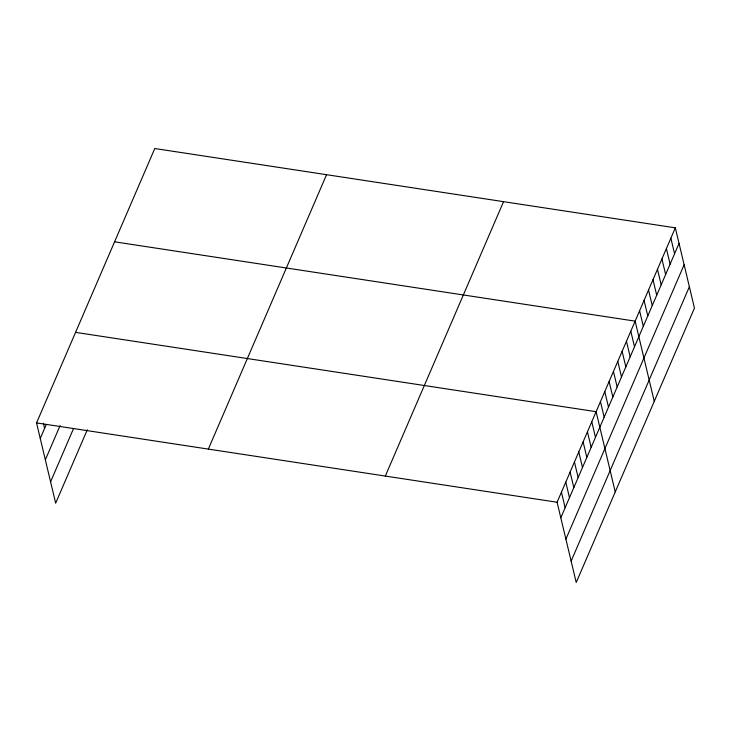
<?xml version="1.0" encoding="UTF-8"?>
<svg xmlns="http://www.w3.org/2000/svg" width="731" height="731" viewBox="0 0 731 731"><rect width="100%" height="100%" fill="white"/><g stroke="black" fill="none" stroke-linecap="round" stroke-linejoin="round"><path stroke-width="1.1" d="M87.318 429.718L55.666 503.166L36.55 422.92L154.78 148.521L675.334 227.834L694.45 308.08L576.22 582.479L557.104 502.243L675.334 227.834M40.26 438.49L46.327 424.4M45.34 459.826L60.079 425.625M50.585 481.82L73.557 428.494M208.335 449.099L326.565 174.691M385.319 476.064L503.549 201.665M560.805 517.804L679.044 243.405M565.895 539.149L684.125 264.75M571.13 561.134L689.37 286.735M114.584 241.815L635.138 321.137L654.254 401.374M75.567 332.367L596.121 411.69L615.237 491.926M36.55 422.92L557.104 502.243M670.866 238.205L674.576 253.776M666.398 248.567L670.108 264.138M661.93 258.938L665.639 274.509M657.471 269.3L661.18 284.871M653.002 279.671L656.712 295.242M648.534 290.033L652.244 305.604M644.066 300.404L647.776 315.966M639.598 310.766L643.307 326.337M630.798 331.198L634.508 346.768M626.467 341.258L630.177 356.829M622.127 351.319L625.837 366.889M617.796 361.379L621.505 376.949M613.455 371.439L617.165 387.01M609.124 381.5L612.834 397.07M604.784 391.56L608.494 407.13M600.453 401.63L604.162 417.191M591.781 421.75L595.491 437.321M587.45 431.811L591.16 447.381M583.11 441.871L586.819 457.442M578.778 451.932L582.488 467.502M574.438 461.992L578.148 477.562M570.107 472.052L573.817 487.623M565.767 482.113L569.476 497.683M561.435 492.182L565.145 507.743M43.357 423.24L44.591 428.43"/></g></svg>
